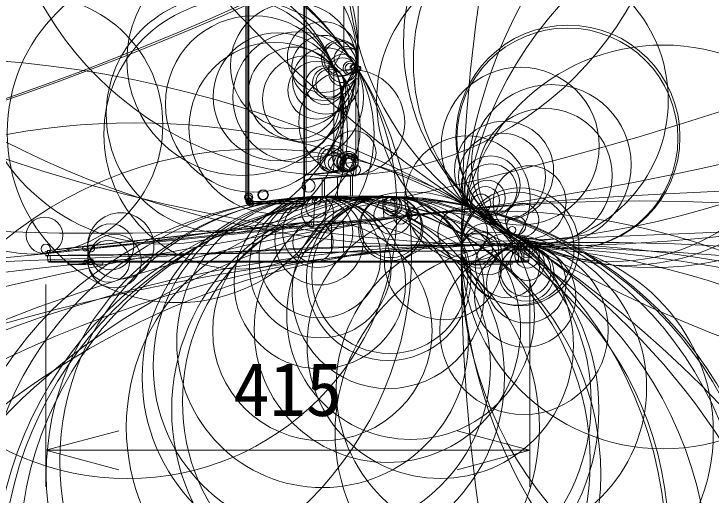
# Model space of a CAD drawing. Units: millimetres, scale not verified. Extents: x -8719 to 9525, y -18236 to 223.
# Drawn here: x 25.35 to 49.25, y -7.36 to 9.15 of the extents above; entities that cross this region are included whole.
import ezdxf
from ezdxf.enums import TextEntityAlignment as Align

# ---------------------------------------------------------------- set-up
doc = ezdxf.new("R2010")
doc.units = ezdxf.units.MM
doc.header["$LTSCALE"] = 0.125
for name, color, linetype, lineweight in [('0-0_0', 7, 'Continuous', 18), ('0-5_SUNPO', 3, 'Continuous', 18), ('0-6_GAIKEI', 1, 'Continuous', 18)]:
    doc.layers.add(name, color=color, linetype=linetype, lineweight=lineweight)
doc.styles.add('ＭＳ ゴシック', font='')
doc.styles.get('ＭＳ ゴシック').set_extended_font_data('MS Gothic')

# ---------------------------------------------------------------- blocks, each defined once
blk = doc.blocks.new('_Open30')
at = {"layer": '0-0_0'}
blk.add_line((0, 0), (-1, 0), dxfattribs=at)
blk.add_lwpolyline([(-1, 0.26795), (0, 0), (-1, -0.26795)], dxfattribs=at)
blk = doc.blocks.new('D4')
at = {"layer": '0-5_SUNPO'}
for p, q in [((219.9388, 313.3629), (219.9388, 306.432)), ((236.5388, 313.5587), (236.5388, 306.432)), ((222.4388, 307.682), (234.0388, 307.682))]:
    blk.add_line(p, q, dxfattribs=at)
at = {"layer": '0-5_SUNPO', "xscale": 2.5, "yscale": 2.5, "rotation": 180}
blk.add_blockref('_Open30', (219.9388, 307.682), dxfattribs=at)
at = {"layer": '0-5_SUNPO', "xscale": 2.5, "yscale": 2.5}
blk.add_blockref('_Open30', (236.5388, 307.682), dxfattribs=at)
at = {"layer": '0-5_SUNPO', "color": 7, "style": 'ＭＳ ゴシック'}
blk.add_text('415', height=1.833, dxfattribs=at).set_placement((226.3638, 308.307), align=Align.BOTTOM_LEFT)

msp = doc.modelspace()

# ---------------------------------------------------------------- linework, layer by layer
at = {"layer": '0-6_GAIKEI', "color": 7}
for p, q in [((33.3012, 2.7265), (33.3012, 36.8774)), ((35.3092, 36.954), (35.3092, 2.65)), ((37.1532, 34.3335), (37.1532, 4.0645)), ((37.1316, 7.464), (37.1256, 7.4435)), ((37.1531, 7.6157), (37.1514, 7.5789)), ((37.1532, 7.626), (37.1531, 7.6157)), ((37.1518, 4.0645), (37.1532, 4.0645)), ((37.0737, 3.619), (37.0874, 3.8792)), ((35.4334, 3.4582), (36.9956, 3.5949)), ((36.9612, 3.5919), (36.9612, 2.8931)), ((36.9956, 3.5949), (37.0555, 3.6002)), ((35.3092, 3.395), (35.3167, 3.4073)), ((35.9212, 2.8926), (35.9212, 3.5009)), ((35.3382, 3.0943), (35.3382, 3.2857)), ((36.0612, 2.893), (37.9984, 2.8932)), ((37.9984, 2.8938), (36.9612, 2.8936)), ((33.3012, 2.73), (33.3014, 2.73)), ((33.3129, 2.7063), (33.3129, 2.7063)), ((33.3694, 2.6417), (33.3129, 2.6983)), ((33.3694, 2.6497), (33.3687, 2.6504)), ((35.2892, 2.63), (33.3977, 2.63)), ((35.6633, 2.847), (35.6143, 1.9132)), ((35.6637, 2.8507), (35.6636, 2.8505)), ((38.4339, 2.2055), (38.4003, 2.8473)), ((41.0476, 2.4766), (41.0541, 2.477)), ((41.0985, 2.4645), (41.0987, 2.4645)), ((42.3141, 1.6923), (41.2682, 2.3558)), ((35.5004, 2.0218), (35.5272, 2.0247)), ((35.5404, 2.0143), (35.5398, 2.0143)), ((35.5404, 2.0143), (35.5543, 1.907)), ((26.5023, 1.0263), (26.5008, 0.9682)), ((26.513, 1.0379), (26.6004, 1.0475)), ((26.6004, 1.0475), (27.8884, 1.1885)), ((43.0212, 1.0456), (43.0014, 0.6679)), ((43.035, 1.1759), (43.0412, 1.0578)), ((26.4447, 0.9292), (26.4412, 0.862)), ((26.4573, 0.8502), (26.5453, 0.8512)), ((26.5012, 0.8507), (26.5107, 0.6679)), ((42.9614, 0.63), (26.5507, 0.63)), ((27.2012, 0.63), (27.2012, 0.562)), ((27.2012, 0.562), (28.4012, 0.562)), ((27.8199, 0.562), (27.8199, 0.55)), ((28.4012, 0.63), (28.4012, 0.562)), ((30.0203, 0.6287), (30.005, 0.6287)), ((30.0203, 0.6287), (30.0203, 0.63)), ((30.0208, 0.63), (30.0208, 0.6287)), ((30.0773, 0.6287), (30.0615, 0.6287)), ((42.4317, 0.63), (42.4317, 0.562)), ((42.4362, 0.562), (42.4362, 0.63))]:
    msp.add_line(p, q, dxfattribs=at)
at = {"layer": '0-6_GAIKEI'}
for p, q in [((33.3694, 36.8859), (33.3694, 2.7181)), ((33.3977, 36.8975), (33.3977, 2.7065)), ((35.2892, 36.889), (35.2892, 2.638)), ((35.3713, 9.7508), (35.3713, 4.225)), ((37.0704, 7.317), (36.6311, 6.5562)), ((37.0728, 7.3213), (37.0704, 7.317)), ((37.0726, 7.3208), (37.0704, 7.317)), ((37.0704, 7.317), (37.0713, 7.3202)), ((37.0714, 7.3204), (37.0728, 7.3213)), ((37.0704, 6.926), (36.6311, 6.1652)), ((37.0704, 4.0608), (37.0704, 6.926)), ((36.5532, 6.4302), (36.5532, 4.0121)), ((36.5532, 6.1652), (36.6311, 6.1652)), ((35.3713, 4.225), (36.3171, 4.3077)), ((36.5532, 4.3077), (36.3171, 4.3077)), ((35.3713, 4.225), (35.3092, 4.225)), ((36.6311, 4.0224), (37.0704, 4.0608)), ((36.2811, 3.7152), (35.3933, 3.6375)), ((36.9939, 3.6138), (35.4318, 3.4771)), ((36.8383, 3.7639), (36.2811, 3.7152)), ((36.8383, 3.7639), (36.8811, 3.7677)), ((36.8877, 3.7683), (36.8811, 3.7677)), ((36.8853, 2.8931), (36.8853, 3.5853)), ((37.0041, 3.807), (36.9939, 3.6138)), ((36.9939, 3.6138), (36.9956, 3.5949)), ((35.4318, 3.4771), (35.4334, 3.4582)), ((35.997, 3.5075), (35.997, 2.893)), ((36.4412, 2.893), (36.4412, 3.5464)), ((33.3129, 2.7176), (33.3129, 2.7176)), ((33.3687, 2.6504), (33.3129, 2.7063)), ((33.3687, 2.7173), (33.3694, 2.7181)), ((33.3974, 2.7065), (33.3885, 2.6975)), ((33.3885, 2.6504), (33.3974, 2.6415)), ((33.3977, 2.7149), (35.2892, 2.7149)), ((35.2892, 2.7065), (33.3977, 2.7065)), ((33.3977, 2.6415), (33.3977, 2.638)), ((33.3977, 2.6415), (35.2892, 2.6415)), ((35.2892, 2.638), (33.3977, 2.638)), ((36.0138, 1.9546), (36.061, 2.8556)), ((36.061, 2.8556), (37.9982, 2.8559)), ((37.9982, 2.8559), (38.0344, 2.1641)), ((41.0476, 2.4766), (27.8778, 1.111)), ((42.8005, 1.2748), (40.93, 2.4472)), ((36.6513, 1.9826), (38.8417, 2.2102)), ((38.8417, 2.2102), (40.2374, 1.4422)), ((42.2664, 1.6924), (41.2699, 2.3186)), ((27.8805, 1.0736), (36.233, 1.9394)), ((35.4724, 1.8985), (35.4585, 2.0054)), ((36.233, 1.9394), (36.2321, 0.9775)), ((36.6513, 1.9826), (36.233, 1.9394)), ((40.2374, 1.4422), (40.6946, 1.1986)), ((42.4191, 1.61), (42.4013, 1.61)), ((40.6946, 1.1986), (40.6806, 1.1983)), ((26.4806, 0.9661), (27.8778, 1.111)), ((26.5023, 1.0263), (26.5897, 1.0358)), ((26.5882, 0.9772), (26.5897, 1.0358)), ((36.2321, 0.9775), (36.6503, 0.9824)), ((36.2328, 0.968), (36.3894, 0.9698)), ((36.3894, 0.9698), (36.6504, 0.9728)), ((36.6504, 0.9728), (40.683, 1.018)), ((40.683, 1.03), (42.6829, 1.0536)), ((42.6793, 1.0534), (40.683, 1.03)), ((40.683, 1.018), (40.6841, 1.018)), ((40.6831, 0.6679), (40.683, 1.018)), ((40.6841, 1.018), (42.6685, 1.0414)), ((42.6648, 1.0414), (42.647, 0.6679)), ((42.6685, 1.0414), (42.8444, 1.0435)), ((42.6793, 1.0534), (42.8562, 1.0555)), ((42.6829, 1.0536), (42.8601, 1.0557)), ((42.7715, 1.0426), (42.7527, 0.6679)), ((42.8403, 1.0434), (42.8209, 0.6679)), ((42.8444, 1.0435), (43.0253, 1.0456)), ((42.8601, 1.0557), (42.8529, 1.1862)), ((42.8562, 1.0555), (43.0372, 1.0576)), ((42.8601, 1.0557), (43.0412, 1.0578)), ((26.4412, 0.862), (26.5291, 0.863)), ((26.533, 0.9375), (26.5291, 0.863)), ((26.5291, 0.863), (27.8802, 0.879)), ((26.5453, 0.8512), (27.8807, 0.867)), ((26.5891, 0.8517), (26.5988, 0.6679)), ((27.8807, 0.867), (27.8809, 0.867)), ((27.8809, 0.867), (28.1765, 0.8706)), ((27.8823, 0.867), (27.8826, 0.6679)), ((27.8826, 0.6679), (26.5107, 0.6679)), ((42.647, 0.6679), (27.8826, 0.6679)), ((42.2367, 0.63), (42.2367, 0.562)), ((43.0013, 0.6679), (42.647, 0.6679))]:
    msp.add_line(p, q, dxfattribs=at)
for points in [[(33.3687, 36.8866), (33.3129, 36.8864), (33.3129, 2.7176), (33.3687, 2.7173)], [(36.3171, 4.3077), (36.3171, 7.3537), (36.6636, 7.954), (36.6636, 34.3335), (36.0824, 35.0513)], [(36.6311, 6.1652), (36.6311, 4.0224), (36.5532, 4.0224)], [(35.3282, 3.6189), (36.7764, 3.7456), (36.7753, 3.7585)], [(35.4585, 2.0054), (27.8894, 1.1768), (27.8877, 1.112)], [(40.683, 1.03), (36.6503, 0.9824), (36.6513, 1.9826)], [(36.2321, 0.9775), (27.8802, 0.879), (27.8805, 1.0736)], [(34.8928, 0.9524), (36.2295, 0.968), (36.2328, 0.968)]]:
    msp.add_lwpolyline(points, dxfattribs=at)
at = {"layer": '0-6_GAIKEI', "color": 7}
for points in [[(27.8884, 1.1885), (35.4576, 2.0171), (35.5004, 2.0218)], [(27.2199, 0.562), (27.2199, 0.55), (27.8199, 0.55)], [(41.0412, 0.63), (41.0412, 0.562), (42.4362, 0.562)]]:
    msp.add_lwpolyline(points, dxfattribs=at)
at = {"layer": '0-6_GAIKEI'}
for centre, radius in [((15.0296, 111.642), 111.3005), ((-35.2112, 104.1568), 103.3054), ((-35.2211, 99.3671), 98.5041), ((-6.958, 99.3586), 98.4955), ((28.1687, 98.9505), 97.3255), ((-6.9581, 98.2416), 97.3902), ((-35.3303, 80.1058), 79.2542), ((43.3565, 58.4194), 57.2368), ((65.7637, 40.2297), 45.1368), ((39.9716, 34.0919), 32.9012), ((103.1352, 0.8443), 62.4524), ((36.4004, 15.1804), 11.5818), ((47.2443, 10.9155), 10.4715), ((58.1925, 1.2281), 17.5119), ((46.3226, 8.1391), 7.6166), ((30.5026, 7.8895), 6.6381), ((45.8931, 7.5026), 6.8497), ((53.7723, 0.6657), 13.0892), ((27.075, 0.8921), 11.9085), ((29.2427, 2.4483), 9.24), ((33.1722, 7.5528), 3.9474), ((42.7831, 6.1853), 4.9996), ((30.9501, 5.0752), 5.8306), ((26.022, 5.3405), 4.4322), ((33.0638, 5.0255), 4.6311), ((32.5889, 5.7086), 4.0737), ((34.9413, 7.3712), 2.1689), ((33.5729, 6.0584), 3.0294), ((44.3438, 4.9231), 3.8407), ((44.3244, 4.8742), 3.7888), ((403.0666, -9113.6224), 9122.0163), ((34.3729, 6.303), 2.1928), ((35.0918, 6.2957), 2.2381), ((35.9905, 7.2967), 1.1171), ((34.2846, 5.2369), 2.9347), ((34.9683, 6.4261), 1.5849), ((36.0417, 6.8513), 1.1376), ((47.6066, 1.1549), 6.9258), ((21.734, -30.7586), 38.4266), ((35.3502, 6.228), 1.4794), ((36.6201, 7.2788), 0.4872), ((35.7324, 6.5307), 0.9918), ((36.6186, 7.1568), 0.4849), ((36.8697, 7.2881), 0.2375), ((36.8918, 7.278), 0.186), ((36.9892, 7.3009), 0.1173), ((36.9327, 5.4259), 1.8129), ((36.0081, 6.7088), 0.6637), ((36.1237, 6.7803), 0.5351), ((36.1788, 6.7766), 0.48), ((36.9924, 7.3114), 0.08), ((37.0549, 7.3152), 0.0501), ((37.0461, 7.3221), 0.0253), ((37.1536, 7.2732), 0.0939), ((37.082, 7.326), 0.0209), ((37.1384, 7.2851), 0.0746), ((37.1043, 7.3164), 0.0284), ((37.0951, 7.3285), 0.0132), ((37.0923, 7.3333), 0.00828), ((37.0932, 7.3354), 0.00606), ((42.7077, 4.6136), 2.7081), ((43.7706, 3.9827), 2.7396), ((43.5582, 3.6011), 2.3029), ((29.4833, -18.5856), 23.9963), ((42.152, 3.7715), 1.6992), ((37.0021, 4.3785), 0.7631), ((42.0825, 3.5633), 1.49), ((36.2409, 4.1811), 0.4676), ((36.2601, 4.1297), 0.4129), ((33.8167, -9.3819), 13.9032), ((36.3206, 4.0571), 0.3184), ((36.7436, 4.052), 0.3268), ((36.3787, 4.0259), 0.2524), ((36.7558, 3.9818), 0.2371), ((36.7927, 4.0262), 0.2714), ((36.8172, 3.9936), 0.2307), ((41.695, 3.2751), 1.0057), ((37.0502, 3.7967), 0.1794), ((41.7006, 3.1076), 0.8964), ((43.0284, 2.6901), 1.2491), ((35.4519, 3.2557), 0.2223), ((41.5794, 2.8418), 0.6087), ((54.3367, -125.6253), 128.772), ((33.8932, 2.94), 0.18), ((42.7002, 1.1612), 2.0215), ((41.5124, 2.7381), 0.4852), ((33.3997, 2.8577), 0.1429), ((33.3969, 2.8282), 0.1133), ((33.8932, 2.94), 0.16), ((38.9488, -1.2013), 4.246), ((42.6156, 1.0959), 1.9344), ((41.3704, 2.6422), 0.3258), ((46.7957, -57.1608), 59.8935), ((35.9884, -10.3291), 13.1849), ((38.0741, -10.2747), 13.1308), ((35.9631, -6.6495), 9.5052), ((35.906, -2.9275), 5.7828), ((38.1326, -4.1508), 7.0066), ((35.8343, -0.0846), 2.939), ((33.3745, 2.6878), 0.0684), ((33.3276, 2.71), 0.0166), ((33.3256, 2.7106), 0.0145), ((33.3222, 2.711), 0.0111), ((33.3192, 2.711), 0.00811), ((33.3173, 2.7105), 0.00615), ((33.3166, 2.71), 0.00525), ((33.3166, 2.7156), 0.00428), ((33.3132, 2.7173), 0.00047), ((33.4093, 2.7747), 0.0693), ((33.4078, 2.7698), 0.0642), ((33.4026, 2.7638), 0.0566), ((33.4659, 2.6626), 0.1115), ((33.3915, 2.678), 0.037), ((33.4406, 2.6728), 0.0843), ((33.4205, 2.6782), 0.0634), ((33.4062, 2.6797), 0.0491), ((33.3967, 2.6782), 0.0394), ((33.3912, 2.6737), 0.0326), ((33.3899, 2.6702), 0.0289), ((33.4263, 2.6592), 0.0539), ((33.4218, 2.685), 0.048), ((33.4103, 2.6702), 0.0344), ((33.4083, 2.6767), 0.0321), ((33.4013, 2.6738), 0.0248), ((33.4011, 2.6741), 0.0245), ((35.764, 1.6519), 1.2011), ((35.7106, 2.4984), 0.3528), ((38.2361, 0.1762), 2.6783), ((35.6783, 2.7905), 0.059), ((38.3311, 2.2137), 0.6387), ((40.0731, 0.6829), 2.0239), ((38.3776, 2.7389), 0.1115), ((38.3849, 2.7893), 0.0605), ((42.7715, 2.0803), 0.5733), ((3.2476, -24.0417), 26.4342), ((40.7358, 1.6491), 0.8523), ((41.1547, 2.3964), 0.0259), ((41.1762, 2.3953), 0.0116), ((41.7154, -20.921), 23.309), ((26.3989, 1.5535), 0.6265), ((29.0113, 1.1893), 1.1367), ((39.9647, -2.2227), 4.5643), ((42.5713, 1.8889), 0.3267), ((28.6654, 1.1582), 0.7894), ((36.2824, -5.0274), 7.0808), ((35.9252, -1.7272), 3.7614), ((35.6049, 1.3227), 0.6946), ((35.5473, 1.9191), 0.0954), ((41.5691, 1.0851), 0.8879), ((41.3235, 1.0651), 0.6419), ((42.4327, 1.7345), 0.1252), ((28.8025, 0.6685), 0.9199), ((41.7183, -3.6662), 5.3226), ((41.2167, 1.0651), 0.5353), ((42.2681, 0.5172), 1.1031), ((42.4145, 1.5868), 0.0236), ((42.4149, 1.5922), 0.0182), ((42.4297, 1.6165), 0.0197), ((42.419, 1.6122), 0.00223), ((42.419, 1.6099), 0.00014), ((42.4484, 1.5816), 0.0209), ((42.8522, 1.3382), 0.152), ((40.2114, -122.3968), 123.6068), ((45.1514, -72.3802), 73.6926), ((41.1972, -44.9747), 46.1785), ((42.5398, -39.2373), 40.513), ((41.2168, -25.469), 26.6727), ((26.439, 1.088), 0.1593), ((27.9979, 1.1105), 0.1202), ((28.6003, 0.6656), 0.7177), ((42.8435, -5.2093), 6.4837), ((42.9163, -0.0892), 1.363), ((42.9454, 0.8527), 0.4207), ((42.74, 1.1802), 0.1123), ((42.7408, 1.1803), 0.1123), ((42.9517, 1.0266), 0.2467), ((42.801, 1.2332), 0.0416), ((42.9754, 1.2633), 0.00884), ((26.4465, 0.9649), 0.0359), ((27.7907, 1.1031), 0.0871), ((27.8878, 1.1093), 0.0101), ((27.8829, 1.1095), 0.00523), ((42.8377, -1.7027), 2.889), ((40.7017, 1.0351), 0.0194), ((40.7567, 1.0278), 0.0734), ((40.721, 1.0235), 0.0374), ((40.6893, 1.02), 0.0056), ((40.6886, 1.0198), 0.00481), ((42.8787, -0.5482), 1.7338), ((42.9246, 0.2376), 0.9466), ((42.8961, 0.3223), 0.8659), ((42.9541, 0.5936), 0.5893), ((42.6658, 1.0534), 0.0135), ((42.6671, 1.0531), 0.0122), ((42.6683, 1.0517), 0.0103), ((43.0028, 1.0457), 0.1347), ((43.0299, 1.1695), 0.00822), ((26.4461, 0.9335), 0.00455), ((26.4453, 0.9299), 0.00082), ((27.9824, 0.6428), 0.0994), ((27.8101, 0.6287), 0.0735), ((27.8941, 0.6327), 0.0106), ((27.8879, 0.6319), 0.00438), ((40.7638, 0.6321), 0.0807), ((42.6049, 0.6696), 0.0421), ((42.6099, 0.6655), 0.0357), ((42.6108, 0.6631), 0.0331), ((42.7811, 0.6698), 0.0398)]:
    msp.add_circle(centre, radius, dxfattribs=at)
at = {"layer": '0-6_GAIKEI', "color": 7}
for centre, radius in [((35.9411, 7.6683), 1.2133), ((36.5241, 7.6271), 0.6289), ((36.5658, 7.6215), 0.5869), ((36.7432, 7.6224), 0.4099), ((40.9008, 2.814), 2.1475), ((36.8006, 4.0805), 0.3536), ((36.8542, 4.0641), 0.2976), ((36.8778, 4.0692), 0.2755), ((36.938, 4.0643), 0.2151), ((37.071, 3.6285), 0.00982), ((37.0695, 3.6163), 0.00378), ((37.0697, 3.6159), 0.00373), ((37.0704, 3.6163), 0.00297), ((36.0206, -8.8813), 11.7743), ((38.0211, -10.4652), 13.3584), ((38.0097, -9.5879), 12.4817), ((36.0113, -6.1969), 9.0902), ((35.9587, -3.3182), 6.2109), ((38.0816, -4.4295), 7.3228), ((35.9296, -2.1045), 4.9969), ((35.8519, 0.4614), 2.4299), ((38.1532, -1.6719), 4.5642), ((35.8366, 0.8057), 2.0852), ((35.8144, 1.3708), 1.5197), ((38.1815, -0.4058), 3.2978), ((35.761, 2.3414), 0.5476), ((38.1971, 0.0767), 2.815), ((35.7241, 2.7359), 0.1515), ((35.7168, 2.8332), 0.057), ((35.7066, 2.8403), 0.0445), ((35.6965, 2.8451), 0.0333), ((35.6944, 2.8459), 0.0312), ((35.7055, 2.8454), 0.0403), ((38.2677, 1.787), 1.1033), ((38.2709, 1.8392), 1.0511), ((38.3201, 2.5601), 0.3284), ((38.3244, 2.6285), 0.26), ((38.3516, 2.8209), 0.0657), ((38.3586, 2.8459), 0.0397), ((35.6661, 2.844), 0.0041), ((35.666, 2.8442), 0.00387), ((38.3973, 2.8442), 0.00426), ((38.3975, 2.8444), 0.00397), ((38.6056, 2.1686), 0.2368), ((39.0273, 2.2784), 0.1989), ((41.0557, 2.3972), 0.0798), ((38.7915, 2.2284), 0.0414), ((38.7919, 2.2274), 0.0414), ((38.8257, 2.2432), 0.00415), ((38.8265, 2.2432), 0.00358), ((38.8271, 2.2441), 0.00243), ((38.9222, 2.2453), 0.0888), ((38.8875, 2.2328), 0.0518), ((38.8539, 2.219), 0.0155), ((38.8481, 2.216), 0.00903), ((38.843, 2.2125), 0.00281), ((38.842, 2.2115), 0.0014), ((38.8416, 2.2107), 0.00055), ((35.5285, 2.0129), 0.0119), ((35.5289, 2.0137), 0.0109), ((42.9614, 0.67), 0.04)]:
    msp.add_circle(centre, radius, dxfattribs=at)
at = {"layer": '0-6_GAIKEI'}
for centre, radius, start, end in [((36.9084, 190.6094), 182.6556, 269.92322, 270.07678), ((36.5352, 7.626), 0.618, 330.46132, 342.82975), ((37.1118, -229.0962), 236.0222, 89.98995, 90.01005), ((37.1352, 6.2652), 0.582, 150, 180), ((57.827, -453.1864), 457.7181, 92.58894, 92.59914), ((36.2552, 4.0121), 0.298, 275, 0), ((36.8094, 4.0148), 0.1784, 177.56678, 178.69223), ((35.4092, 3.4562), 0.182, 95, 123.32933), ((33.3412, 2.7345), 0.04, 180, 224.95904), ((33.3977, 2.678), 0.04, 225, 270), ((33.3977, 2.6785), 0.028, 90, 90.58469), ((33.3977, 2.6695), 0.028, 269.41531, 270), ((35.2892, 2.658), 0.02, 270, 0), ((44.4544, -29.3909), 32.0326, 96.31687, 96.41761), ((49.3324, -78.5843), 81.466, 95.80086, 95.92003), ((51.7953, 2.8935), 10.6409, 182.5498, 182.7174), ((-1565.1206, -2554.6852), 3019.7285, 57.83934, 57.86167), ((37.1992, -13.4092), 15.5125, 96.25543, 96.44276), ((42.4127, -23.1244), 24.722, 89.88601, 89.97366), ((-81.7204, 1079.7278), 1084.2081, 275.73028, 275.80185), ((211.7855, -1700.2663), 1711.3522, 96.16872, 96.21249), ((175.8095, -11855.792), 11857.5817, 90.68092, 90.7148)]:
    msp.add_arc(centre, radius, start, end, dxfattribs=at)
at = {"layer": '0-6_GAIKEI', "color": 7}
for centre, radius, start, end in [((37.0538, 3.6201), 0.02, 275, 347.3538), ((35.4509, 3.259), 0.2, 95, 135.19122), ((35.2881, 3.2718), 0.052, 15.41366, 66.08703), ((34.9912, 3.19), 0.36, 344.58634, 15.41366), ((35.2881, 3.1081), 0.052, 293.91297, 344.58634), ((33.3412, 2.7265), 0.04, 180, 225), ((33.3977, 2.67), 0.04, 225, 270), ((35.2892, 2.65), 0.02, 270, 0), ((11517.3485, 18086.1338), 21417.8291, 237.59999, 237.60595), ((35.5285, 2.0128), 0.012, 76.29005, 96.24747), ((42.9143, 1.1692), 0.121, 32.6534, 57.61862), ((42.9151, 1.1697), 0.12, 3.00148, 32.68392), ((26.4847, 0.9263), 0.04, 95.92, 175.81434), ((26.5143, 1.026), 0.012, 96.24747, 178.52), ((43.0252, 1.0576), 0.012, 270.67585, 0), ((26.4572, 0.8622), 0.012, 180.67585, 270.67586), ((26.5507, 0.67), 0.04, 183, 270), ((42.9614, 0.67), 0.04, 270, 280.33624)]:
    msp.add_arc(centre, radius, start, end, dxfattribs=at)
at = {"layer": '0-6_GAIKEI'}
for centre, major_axis, ratio, start_param, end_param in [((37.1352, 6.4302), (0.582, 0), 0.794228, 2.5550626, 3.1415927), ((37.1352, 5.8652), (-0.4528, 0.7449), 0.392108, 0.2115049, 0.9342392), ((37.1352, 9.0652), (0.5046, 2.5096), 0.007678, 2.8193642, 3.1643638), ((36.2552, 4.3132), (-0.0257, 0.598), 0.10303, 3.1461633, 4.6988379), ((35.4092, 4.2392), (0.0161, 0.6017), 0.062233, 1.5960477, 3.1487223), ((37.1352, 4.0121), (-0.582, 0), 0.023424, 5.7599798, 6.2831853), ((36.0612, 2.8535), (0, -0.04), 0.005427, 3.3076925, 4.6600283), ((37.9984, 2.8538), (0, -0.04), 0.005427, 3.3076841, 4.6600291), ((33.3412, 2.7345), (0.04, 0), 0.6, 3.1415927, 3.9262761), ((33.3885, 2.7173), (0.0198, -0.0198), 0.57735, 4.1887902, 5.2359878), ((33.3885, 2.6702), (0.0198, 0.0198), 0.57735, 3.1415927, 4.1887902), ((33.3974, 2.7149), (0.0001, -0.012), 0.010204, 4.7122848, 5.4977351), ((33.3977, 2.6869), (0.04, 0), 0.7, 1.5707963, 1.5810011), ((33.3974, 2.65), (-0.0001, -0.012), 0.010204, 0, 0.7854502), ((35.2892, 2.7183), (0.02, 0), 0.589949, 4.712389, 6.2831853), ((35.2892, 2.7183), (0.02, 0), 0.165685, 4.712389, 6.2831853), ((35.2892, 2.658), (0.02, 0), 0.824264, 4.712389, 6.2831853), ((40.8325, 2.3738), (-0.0083, 0.0796), 0.964803, 5.6091963, 6.2831853), ((40.8878, 2.3796), (0.0082, -0.0796), 0.990408, 2.4766303, 3.1417626), ((41.1221, 2.3526), (-0.0799, -0.0042), 0.999895, 3.2259058, 4.0951128), ((41.2254, 2.2882), (0.0429, 0.0676), 0.028065, 0.0082183, 0.9205554), ((35.4589, 2.0051), (-0.0013, 0.0119), 0.029778, 6.2831853, 7.8276311), ((35.5017, 2.0098), (-0.0013, 0.0119), 0.604411, 4.7462395, 6.2831853), ((36.2344, 1.9373), (-0.0041, 0.0398), 0.029928, 6.2831853, 7.7982377), ((36.6513, 1.9805), (-0.0041, 0.0398), 0.00479, 4.7645331, 6.2831853), ((42.3814, 1.53), (0, 0.08), 0.997538, 5.7192627, 5.9148153), ((42.4191, 1.53), (0, 0.08), 0.999816, 5.7181811, 6.2831853), ((26.573, 0.9354), (-0.0041, 0.0398), 0.999921, 6.2831853, 7.6983063), ((27.8898, 1.1765), (-0.0013, 0.0119), 0.029778, 0, 1.5444458), ((36.2326, 0.98), (-0.0001, 0.012), 0.034843, 1.7828015, 3.1415927), ((36.6503, 0.9848), (-0.0001, 0.012), 0.000069, 3.1415927, 4.5108349), ((42.8443, 1.0555), (-0.0001, 0.012), 0.989691, 3.1415927, 4.7007147), ((26.5451, 0.8632), (-0.0001, 0.012), 0.999922, 1.5707963, 3.1415927), ((27.8806, 0.879), (-0.0001, 0.012), 0.035, 1.5707963, 3.1415927), ((27.8807, 0.879), (-0.0001, 0.012), 0.034897, 1.5707831, 3.1134501), ((27.8807, 0.879), (-0.0001, 0.012), 0.034897, 3.1134501, 3.1415927), ((26.6387, 0.67), (0, 0.04), 0.999922, 1.6231562, 3.1415927), ((42.7144, 0.67), (0, -0.04), 0.95828, 6.2831853, 7.80162)]:
    msp.add_ellipse(centre, major_axis=major_axis, ratio=ratio, start_param=start_param, end_param=end_param, dxfattribs=at)
at = {"layer": '0-6_GAIKEI', "color": 7}
for centre, major_axis, ratio, start_param, end_param in [((35.7032, 2.8449), (-0.0399, 0.0021), 0.99972, 5.2198499, 6.195672), ((38.3603, 2.8452), (0.0399, 0.0021), 0.999719, 0.0875127, 1.0544336), ((35.7032, 2.8449), (-0.0399, 0.0021), 0.99972, 6.195672, 6.2831853), ((38.3603, 2.8452), (0.0399, 0.0021), 0.999719, 6.2831853, 6.370698), ((41.2273, 2.251), (0.0426, 0.0677), 0.027868, 6.2366381, 6.2831323), ((42.2238, 1.6247), (0.0426, 0.0677), 0.027886, 6.2418553, 6.2831298), ((42.2712, 1.6247), (0.0429, 0.0676), 0.028062, 0.0073434, 0.8202402), ((26.6017, 1.0355), (-0.0013, 0.0119), 0.999922, 0, 1.435927), ((30.041, 0.946), (0, -0.3193), 0.999982, 6.145088, 6.1700746), ((30.0206, 0.946), (0, -0.3193), 0.006065, 6.1439023, 6.1700746), ((30.0206, 0.946), (0, -0.3193), 0.006065, 0.1131107, 0.1380973), ((30.0618, 0.946), (0, 0.3193), 0.006065, 3.0034953, 3.028482), ((30.041, 0.946), (0, -0.3193), 0.999982, 0.1131107, 0.139283), ((30.0413, 0.946), (0, 0.3193), 0.999982, 3.2547033, 3.27969)]:
    msp.add_ellipse(centre, major_axis=major_axis, ratio=ratio, start_param=start_param, end_param=end_param, dxfattribs=at)

# ---------------------------------------------------------------- block references
at = {"layer": '0-5_SUNPO'}
msp.add_blockref('D4', (-193.4976, -313.5009), dxfattribs=at)

doc.saveas('drawing.dxf')
